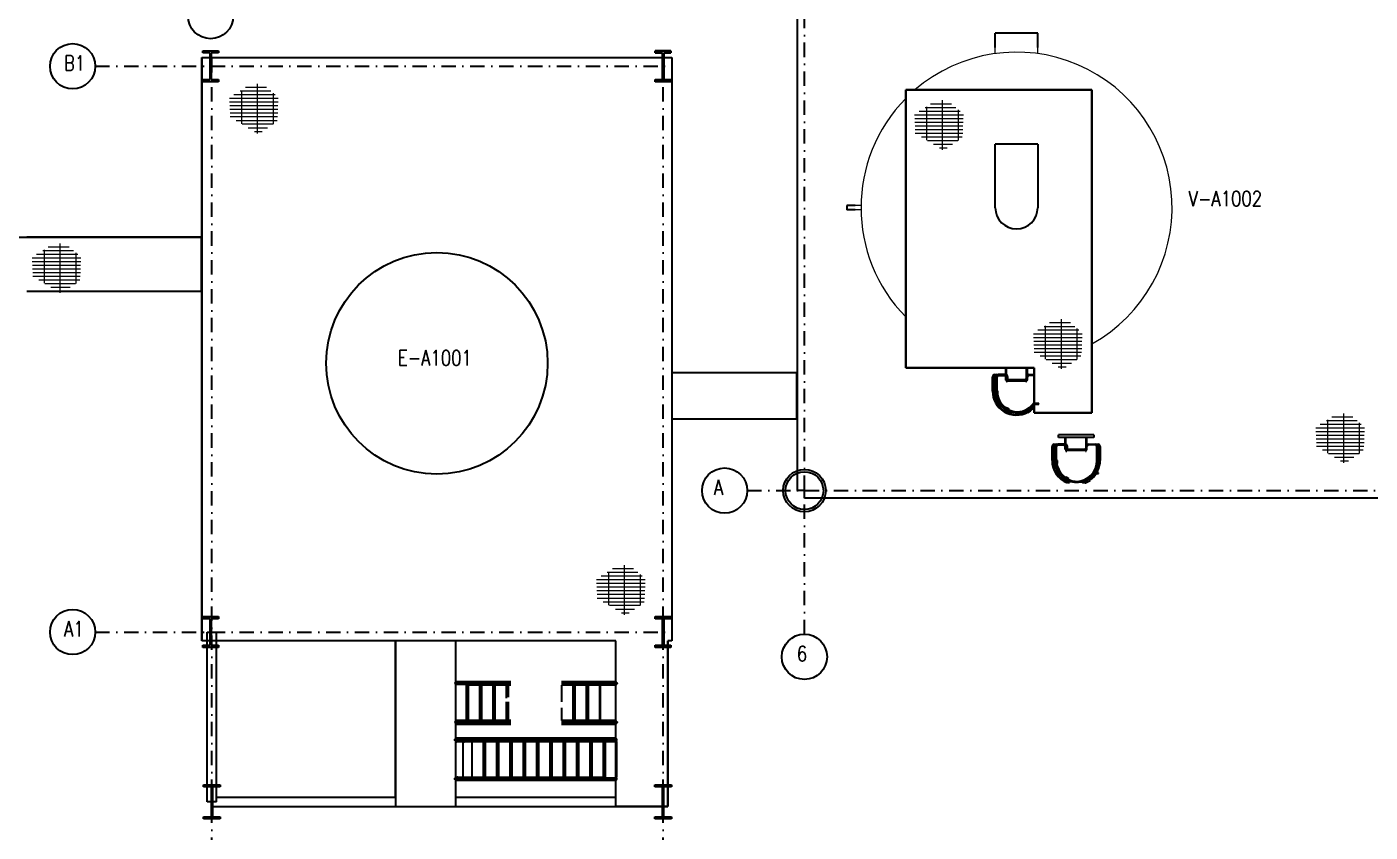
# Model space of a CAD drawing. Header units: inches. Extents: x 3139 to 9140, y 3844 to 6923.
# Drawn here: x 6308 to 7449, y 4301 to 4984 of the extents above; entities that cross this region are included whole.
import ezdxf
from ezdxf.enums import TextEntityAlignment as Align

# ---------------------------------------------------------------- set-up
doc = ezdxf.new("R2010")
doc.units = ezdxf.units.IN
doc.header["$MEASUREMENT"] = 0
doc.linetypes.add('DASHDOT2', pattern=[12.700025, 6.350013, -3.175006, 0, -3.175006])
for name, color, linetype in [('Default', 7, 'Continuous'), ('TF_P_Equipment', 7, 'Continuous'), ('TF_P_Ladder', 7, 'Continuous'), ('TF_P_Plaform', 7, 'Continuous'), ('TF_P_Stairs', 7, 'Continuous'), ('TF_P_Steel', 7, 'Continuous'), ('TF_S_GRATING', 7, 'Continuous')]:
    doc.layers.add(name, color=color, linetype=linetype)
doc.styles.add('ROMANS', font='romans.shx')

# ---------------------------------------------------------------- blocks, each defined once
blk = doc.blocks.new('TF_P_ELP_GRATING', base_point=(2.146, 13.23))
at = {"layer": 'TF_S_GRATING', "color": 8, "linetype": 'Continuous', "lineweight": 18}
for p, q in [((2.426, 13.377), (1.882, 13.377)), ((2.37, 13.425), (1.964, 13.425)), ((1.98, 13.435), (1.98, 12.994)), ((2.313, 13.474), (2.034, 13.474)), ((2.19, 13.523), (2.19, 12.866)), ((2.4, 13.399), (2.4, 12.99)), ((2.469, 13.328), (1.822, 13.328)), ((2.467, 13.279), (1.824, 13.279)), ((2.465, 13.23), (1.826, 13.23)), ((2.463, 13.182), (1.828, 13.182)), ((2.462, 13.133), (1.83, 13.133)), ((2.46, 13.084), (1.832, 13.084)), ((2.453, 13.035), (1.912, 13.035)), ((2.396, 12.987), (1.992, 12.987)), ((2.326, 12.938), (2.072, 12.938)), ((2.256, 12.889), (2.152, 12.889))]:
    blk.add_line(p, q, dxfattribs=at)
blk = doc.blocks.new('A$Cdd380a1b')
at = {"layer": 'Default', "color": 8, "linetype": 'Continuous', "lineweight": 35}
for centre in [(-51.8296, 3.7076), (-52.7447, 3.375), (-48.4215, 0.5625), (-52.7447, -0.375), (-47.8921, -0.5393)]:
    blk.add_circle(centre, 0.15, dxfattribs=at)
at = {"layer": 'TF_P_Equipment', "color": 8, "linetype": 'Continuous', "lineweight": 35}
for p, q in [((-46.6266, 3.4985), (-46.6266, 3.5937)), ((-46.486, 3.5937), (-46.6266, 3.5937)), ((-46.3453, 3.5937), (-46.486, 3.5937)), ((-46.3453, 3.4985), (-46.3453, 3.5937)), ((-46.6266, 2.4375), (-46.6266, 2.8594)), ((-46.486, 2.8594), (-46.6266, 2.8594)), ((-46.3453, 2.8594), (-46.486, 2.8594)), ((-46.3453, 2.8594), (-46.3453, 2.4375)), ((-47.5562, 2.4512), (-47.611, 2.4512)), ((-47.611, 2.4512), (-47.611, 2.4375)), ((-47.611, 2.4375), (-47.611, 2.4238)), ((-47.5562, 2.4238), (-47.611, 2.4238))]:
    blk.add_line(p, q, dxfattribs=at)
at = {"layer": 'TF_P_Equipment', "color": 8, "linetype": 'Continuous', "lineweight": 18}
for p, q in [((-46.6266, 3.4591), (-46.6266, 3.4985)), ((-46.3453, 3.4591), (-46.3453, 3.4985)), ((-47.5171, 2.4512), (-47.5562, 2.4512)), ((-47.5171, 2.4238), (-47.5562, 2.4238))]:
    blk.add_line(p, q, dxfattribs=at)
at = {"layer": 'TF_P_Equipment', "color": 8, "linetype": 'Continuous', "lineweight": 35}
blk.add_circle((-50.3297, 1.4063), 0.7344, dxfattribs=at)
at = {"layer": 'TF_P_Equipment', "color": 8, "linetype": 'Continuous', "lineweight": 18}
for start, end in [(298.99777, 130.75545), (298.99777, 130.75545), (135.40135, 224.59865), (135.40135, 224.59865)]:
    blk.add_arc((-46.486, 2.4375), 1.0312, start, end, dxfattribs=at)
at = {"layer": 'TF_P_Equipment', "color": 8, "linetype": 'Continuous', "lineweight": 35}
for start, end in [(180, 270), (270, 0)]:
    blk.add_arc((-46.486, 2.4375), 0.1406, start, end, dxfattribs=at)
at = {"layer": 'TF_P_Ladder', "color": 8, "linetype": 'Continuous', "lineweight": 35}
for p, q in [((-46.5578, 1.3309), (-46.5578, 1.3751)), ((-46.5531, 1.3751), (-46.5578, 1.3751)), ((-46.5531, 1.3299), (-46.5531, 1.3751)), ((-46.4141, 1.3751), (-46.4188, 1.3751)), ((-46.4188, 1.3048), (-46.4188, 1.3751)), ((-46.4141, 1.295), (-46.4141, 1.3751)), ((-46.6453, 1.2223), (-46.6453, 1.3161)), ((-46.6406, 1.3161), (-46.6406, 1.2223)), ((-46.6305, 1.3309), (-46.6141, 1.3309)), ((-46.6249, 1.3263), (-46.6305, 1.3263)), ((-46.6289, 1.2223), (-46.6289, 1.3161)), ((-46.6242, 1.3161), (-46.6242, 1.2223)), ((-46.6195, 1.3161), (-46.6195, 1.2223)), ((-46.6149, 1.2223), (-46.6149, 1.3161)), ((-46.6141, 1.3309), (-46.6047, 1.3309)), ((-46.5586, 1.3309), (-46.6047, 1.3309)), ((-46.6047, 1.3263), (-46.5586, 1.3263)), ((-46.5578, 1.295), (-46.5578, 1.3262)), ((-46.5547, 1.295), (-46.5578, 1.295)), ((-46.5547, 1.2988), (-46.5547, 1.2978)), ((-46.5547, 1.2978), (-46.5547, 1.2911)), ((-46.5547, 1.2911), (-46.5531, 1.2911)), ((-46.5531, 1.3048), (-46.5531, 1.3247)), ((-46.5485, 1.3048), (-46.5531, 1.3048)), ((-46.5531, 1.3048), (-46.5531, 1.2852)), ((-46.5531, 1.2852), (-46.5485, 1.2852)), ((-46.5485, 1.3161), (-46.5485, 1.3048)), ((-46.5485, 1.2852), (-46.5485, 1.3048)), ((-46.5485, 1.295), (-46.5438, 1.295)), ((-46.5485, 1.2911), (-46.4235, 1.2911)), ((-46.5438, 1.295), (-46.5438, 1.3161)), ((-46.5438, 1.2989), (-46.4235, 1.2989)), ((-46.4188, 1.3048), (-46.4235, 1.3048)), ((-46.4235, 1.3048), (-46.4235, 1.2852)), ((-46.4235, 1.2852), (-46.4188, 1.2852)), ((-46.4188, 1.2852), (-46.4188, 1.3048)), ((-46.4188, 1.2911), (-46.4172, 1.2911)), ((-46.4172, 1.2988), (-46.4172, 1.2978)), ((-46.4172, 1.2978), (-46.4172, 1.2911)), ((-46.4141, 1.295), (-46.4172, 1.295)), ((-46.4039, 1.3309), (-46.3689, 1.3309)), ((-46.3689, 1.3263), (-46.4039, 1.3263)), ((-46.6219, 1.2251), (-46.6242, 1.2251)), ((-46.6195, 1.2238), (-46.6242, 1.2246)), ((-46.6184, 1.204), (-46.6231, 1.2049)), ((-46.6195, 1.2246), (-46.6219, 1.2251)), ((-46.6099, 1.2228), (-46.6149, 1.2238)), ((-46.6145, 1.2228), (-46.6149, 1.2229)), ((-46.6099, 1.2228), (-46.6145, 1.2228)), ((-46.6145, 1.2228), (-46.6145, 1.2033)), ((-46.6145, 1.2033), (-46.6099, 1.2033)), ((-46.6099, 1.2193), (-46.6099, 1.2228)), ((-46.6099, 1.2033), (-46.6099, 1.2228)), ((-46.6099, 1.2228), (-46.6099, 1.2228)), ((-46.5573, 1.0984), (-46.56, 1.0903)), ((-46.56, 1.0903), (-46.5431, 1.0805)), ((-46.5556, 1.1032), (-46.5557, 1.103)), ((-46.5518, 1.1115), (-46.5542, 1.1075)), ((-46.5542, 1.1075), (-46.5373, 1.0977)), ((-46.5518, 1.1115), (-46.5529, 1.1097)), ((-46.5349, 1.1018), (-46.5518, 1.1115)), ((-46.5518, 1.1115), (-46.5518, 1.1115)), ((-46.5399, 1.0899), (-46.5431, 1.0805)), ((-46.5431, 1.0805), (-46.5408, 1.0846)), ((-46.5349, 1.1018), (-46.5422, 1.106)), ((-46.5391, 1.0896), (-46.5408, 1.0846)), ((-46.5373, 1.0977), (-46.5349, 1.1018)), ((-46.5368, 1.0984), (-46.5362, 1.0995)), ((-46.5349, 1.1018), (-46.5362, 1.0981)), ((-46.5349, 1.1018), (-46.5349, 1.1018)), ((-46.5349, 1.1018), (-46.5349, 1.1018)), ((-46.4013, 1.1115), (-46.4182, 1.1018)), ((-46.4182, 1.1018), (-46.4159, 1.0977)), ((-46.4167, 1.0973), (-46.4166, 1.0969)), ((-46.4159, 1.0977), (-46.399, 1.1075)), ((-46.4159, 1.0977), (-46.4092, 1.1016)), ((-46.4159, 1.0977), (-46.4157, 1.0973)), ((-46.4159, 1.0977), (-46.4159, 1.0977)), ((-46.4153, 1.0932), (-46.4127, 1.0855)), ((-46.4145, 1.0936), (-46.41, 1.0805)), ((-46.4108, 1.0818), (-46.41, 1.0805)), ((-46.41, 1.0805), (-46.3931, 1.0903)), ((-46.399, 1.1075), (-46.4013, 1.1115)), ((-46.399, 1.1075), (-46.3995, 1.1084)), ((-46.399, 1.1075), (-46.399, 1.1075)), ((-46.399, 1.1075), (-46.3987, 1.1068)), ((-46.3975, 1.1032), (-46.3931, 1.0903)), ((-46.3376, 1.1408), (-46.3606, 1.1408)), ((-46.3606, 1.1361), (-46.3376, 1.1361)), ((-46.3376, 1.1361), (-46.3376, 1.1408)), ((-46.1629, 0.8699), (-46.1629, 0.914)), ((-46.1582, 0.8689), (-46.1582, 0.914)), ((-46.0238, 0.8437), (-46.0238, 0.914)), ((-46.0192, 0.834), (-46.0192, 0.914)), ((-46.2504, 0.7613), (-46.2504, 0.8551)), ((-46.2457, 0.8551), (-46.2457, 0.7613)), ((-46.2356, 0.8699), (-46.2192, 0.8699)), ((-46.23, 0.8652), (-46.2356, 0.8652)), ((-46.234, 0.7613), (-46.234, 0.8551)), ((-46.2293, 0.8551), (-46.2293, 0.7613)), ((-46.2246, 0.8551), (-46.2246, 0.7613)), ((-46.2199, 0.7613), (-46.2199, 0.8551)), ((-46.2192, 0.8699), (-46.2098, 0.8699)), ((-46.1637, 0.8699), (-46.2098, 0.8699)), ((-46.2098, 0.8652), (-46.1637, 0.8652)), ((-46.1629, 0.834), (-46.1629, 0.8652)), ((-46.1598, 0.834), (-46.1629, 0.834)), ((-46.1598, 0.8378), (-46.1598, 0.8367)), ((-46.1598, 0.8367), (-46.1598, 0.8301)), ((-46.1598, 0.8301), (-46.1582, 0.8301)), ((-46.1582, 0.8437), (-46.1582, 0.8636)), ((-46.1535, 0.8437), (-46.1582, 0.8437)), ((-46.1582, 0.8437), (-46.1582, 0.8242)), ((-46.1582, 0.8242), (-46.1535, 0.8242)), ((-46.1535, 0.8551), (-46.1535, 0.8437)), ((-46.1535, 0.8242), (-46.1535, 0.8437)), ((-46.1535, 0.834), (-46.1488, 0.834)), ((-46.1535, 0.8301), (-46.0285, 0.8301)), ((-46.1488, 0.834), (-46.1488, 0.8551)), ((-46.1488, 0.8379), (-46.0285, 0.8379)), ((-46.0238, 0.8437), (-46.0285, 0.8437)), ((-46.0285, 0.8437), (-46.0285, 0.8242)), ((-46.0285, 0.8242), (-46.0238, 0.8242)), ((-46.0238, 0.8242), (-46.0238, 0.8437)), ((-46.0238, 0.8301), (-46.0223, 0.8301)), ((-46.0223, 0.8378), (-46.0223, 0.8367)), ((-46.0223, 0.8367), (-46.0223, 0.8301)), ((-46.0192, 0.834), (-46.0223, 0.834)), ((-46.009, 0.8699), (-45.9629, 0.8699)), ((-45.9629, 0.8652), (-46.009, 0.8652)), ((-45.9629, 0.8699), (-45.9465, 0.8699)), ((-45.9527, 0.7613), (-45.9527, 0.8551)), ((-45.9465, 0.8652), (-45.9521, 0.8652)), ((-45.9481, 0.8551), (-45.9481, 0.7613)), ((-45.9363, 0.7704), (-45.9363, 0.8551)), ((-45.9317, 0.8551), (-45.9317, 0.7613)), ((-46.227, 0.764), (-46.2293, 0.764)), ((-46.2246, 0.7627), (-46.2293, 0.7636)), ((-46.2234, 0.743), (-46.2282, 0.7439)), ((-46.2246, 0.7636), (-46.227, 0.764)), ((-46.2149, 0.7618), (-46.2199, 0.7627)), ((-46.2196, 0.7618), (-46.2199, 0.7619)), ((-46.2149, 0.7618), (-46.2196, 0.7618)), ((-46.2196, 0.7618), (-46.2196, 0.7423)), ((-46.2196, 0.7423), (-46.2149, 0.7423)), ((-46.2149, 0.7423), (-46.2149, 0.7618)), ((-46.2149, 0.7618), (-46.2149, 0.7618)), ((-46.2149, 0.7583), (-46.2149, 0.7618)), ((-45.9484, 0.7804), (-45.9484, 0.7608)), ((-45.9437, 0.7804), (-45.9484, 0.7804)), ((-45.9484, 0.7608), (-45.9437, 0.7608)), ((-45.9481, 0.7604), (-45.937, 0.7454)), ((-45.9437, 0.7608), (-45.9437, 0.7804)), ((-45.9437, 0.7803), (-45.9323, 0.7649)), ((-45.9437, 0.7608), (-45.9317, 0.7445)), ((-45.9325, 0.7445), (-45.9317, 0.7445)), ((-45.9317, 0.7445), (-45.9317, 0.7606)), ((-46.1623, 0.6374), (-46.1651, 0.6292)), ((-46.1651, 0.6292), (-46.1482, 0.6195)), ((-46.1607, 0.6422), (-46.1608, 0.6419)), ((-46.1569, 0.6505), (-46.1593, 0.6464)), ((-46.1593, 0.6464), (-46.1423, 0.6367)), ((-46.1569, 0.6505), (-46.1579, 0.6487)), ((-46.1569, 0.6505), (-46.1569, 0.6505)), ((-46.14, 0.6407), (-46.1569, 0.6505)), ((-46.145, 0.6289), (-46.1482, 0.6195)), ((-46.1482, 0.6195), (-46.1458, 0.6236)), ((-46.14, 0.6407), (-46.1473, 0.6449)), ((-46.1441, 0.6286), (-46.1458, 0.6236)), ((-46.1423, 0.6367), (-46.14, 0.6407)), ((-46.1419, 0.6374), (-46.1413, 0.6385)), ((-46.14, 0.6407), (-46.1412, 0.6371)), ((-46.14, 0.6407), (-46.14, 0.6407)), ((-46.14, 0.6407), (-46.14, 0.6407)), ((-46.0064, 0.6505), (-46.0233, 0.6407)), ((-46.0233, 0.6407), (-46.021, 0.6367)), ((-46.0218, 0.6362), (-46.0217, 0.6359)), ((-46.021, 0.6367), (-46.0041, 0.6464)), ((-46.021, 0.6367), (-46.0143, 0.6405)), ((-46.021, 0.6367), (-46.021, 0.6367)), ((-46.021, 0.6367), (-46.0208, 0.6363)), ((-46.0204, 0.6321), (-46.0178, 0.6244)), ((-46.0196, 0.6325), (-46.0151, 0.6195)), ((-46.0151, 0.6195), (-45.9982, 0.6293)), ((-46.0041, 0.6464), (-46.0064, 0.6505)), ((-46.0041, 0.6465), (-46.0046, 0.6474)), ((-46.0041, 0.6465), (-46.0038, 0.6457)), ((-46.0041, 0.6465), (-46.0041, 0.6465)), ((-46.0026, 0.6422), (-45.9982, 0.6293)), ((-45.9427, 0.6797), (-45.9657, 0.6797)), ((-45.9657, 0.6751), (-45.9427, 0.6751)), ((-45.9427, 0.6751), (-45.9427, 0.6797)), ((-46.0159, 0.6208), (-46.0151, 0.6195))]:
    blk.add_line(p, q, dxfattribs=at)
for centre, radius, start, end in [((-46.6305, 1.3161), 0.0148, 90, 180), ((-46.6305, 1.3161), 0.0102, 90, 180), ((-46.6141, 1.3161), 0.0148, 90, 180), ((-46.6141, 1.3161), 0.0102, 98.84988, 180), ((-46.6047, 1.3161), 0.0148, 90, 180), ((-46.6047, 1.3161), 0.0102, 90, 180), ((-46.568, 1.3161), 0.0102, 0, 90), ((-46.5586, 1.3161), 0.0148, 0, 90), ((-46.5586, 1.3161), 0.0102, 0, 90), ((-46.4039, 1.3161), 0.0148, 90, 133.17355), ((-46.4039, 1.3161), 0.0102, 90, 180), ((-46.486, 1.2223), 0.1594, 180, 298.21144), ((-46.486, 1.2223), 0.1547, 180, 298.19549), ((-46.486, 1.2223), 0.143, 180, 271.87889), ((-46.486, 1.2223), 0.1383, 180, 241.66824), ((-46.4766, 1.2223), 0.143, 180, 315), ((-46.4751, 1.2238), 0.1398, 180.60236, 312.78875), ((-46.486, 1.2223), 0.1383, 272.2002, 327.81447), ((-46.486, 1.2223), 0.143, 296.88471, 299.34008), ((-46.486, 1.2223), 0.143, 307.18622, 318.27741), ((-46.486, 1.2223), 0.1547, 305.83645, 319.16236), ((-46.486, 1.2223), 0.1594, 305.32181, 317.24926), ((-46.3606, 1.1213), 0.0195, 90, 180), ((-46.3606, 1.1213), 0.0148, 90, 180), ((-46.486, 1.2223), 0.143, 323.934, 324.94282), ((-46.2356, 0.8551), 0.0148, 90, 180), ((-46.2356, 0.8551), 0.0102, 90, 180), ((-46.2192, 0.8551), 0.0148, 90, 180), ((-46.2192, 0.8551), 0.0102, 98.84988, 180), ((-46.2098, 0.8551), 0.0148, 90, 180), ((-46.2098, 0.8551), 0.0102, 90, 180), ((-46.1731, 0.8551), 0.0102, 0, 90), ((-46.1637, 0.8551), 0.0148, 0, 90), ((-46.1637, 0.8551), 0.0102, 0, 90), ((-46.009, 0.8551), 0.0148, 90, 133.17355), ((-46.009, 0.8551), 0.0102, 90, 180), ((-45.9629, 0.8551), 0.0148, 0, 90), ((-45.9629, 0.8551), 0.0102, 0, 90), ((-45.9465, 0.8551), 0.0148, 0, 90), ((-45.9465, 0.8551), 0.0102, 0, 90), ((-46.091, 0.7613), 0.1594, 180, 248.63479), ((-46.091, 0.7613), 0.1547, 180, 253.63733), ((-46.091, 0.7613), 0.143, 180, 271.87889), ((-46.091, 0.7613), 0.1383, 180, 241.66824), ((-46.0817, 0.7613), 0.143, 180, 315), ((-46.0802, 0.7628), 0.1398, 180.60236, 312.78875), ((-46.091, 0.7613), 0.1383, 272.2002, 0), ((-46.091, 0.7613), 0.143, 323.934, 0), ((-46.091, 0.7613), 0.1547, 328.17845, 354.17285), ((-46.091, 0.7613), 0.1594, 329.21838, 354.25877), ((-46.091, 0.7613), 0.1594, 354.9296, 0), ((-46.091, 0.7613), 0.1547, 286.36261, 298.19549), ((-46.091, 0.7613), 0.143, 296.88471, 299.34008), ((-46.091, 0.7613), 0.143, 307.18622, 318.27741), ((-46.091, 0.7613), 0.1547, 305.83645, 326.1115), ((-46.091, 0.7613), 0.1594, 305.32181, 327.23606), ((-45.9657, 0.6602), 0.0195, 90, 180), ((-45.9657, 0.6602), 0.0148, 90, 180), ((-46.091, 0.7613), 0.1594, 291.36516, 298.21144)]:
    blk.add_arc(centre, radius, start, end, dxfattribs=at)
at = {"layer": 'TF_P_Plaform', "color": 8, "linetype": 'Continuous', "lineweight": 35}
for p, q in [((-51.8883, 3.4336), (-51.8883, -0.4336)), ((-51.8883, -0.4336), (-51.8883, 3.4336)), ((-51.8883, 3.4336), (-48.7711, 3.4336)), ((-51.8883, 3.4336), (-48.7711, 3.4336)), ((-48.7711, 3.4336), (-48.7711, 1.0391)), ((-48.7711, 3.4336), (-48.7711, 1.0391)), ((-47.2202, 3.2187), (-47.2202, 1.3751)), ((-47.2202, 1.3751), (-47.2202, 3.2187)), ((-45.986, 3.2187), (-47.2202, 3.2187)), ((-47.2202, 3.2187), (-45.986, 3.2187)), ((-45.986, 1.0782), (-45.986, 3.2187)), ((-45.986, 3.2187), (-45.986, 1.0782)), ((-54.5945, 2.243), (-53.0485, 2.243)), ((-53.0485, 2.243), (-51.8903, 2.243)), ((-51.8903, 2.243), (-53.0485, 2.243)), ((-51.8903, 2.243), (-51.8903, 1.882)), ((-51.8903, 1.882), (-51.8903, 2.243)), ((-51.8903, 1.882), (-53.0485, 1.882)), ((-51.8903, 1.882), (-53.0485, 1.882)), ((-47.9426, 1.3438), (-48.7711, 1.3438)), ((-47.9577, 1.3438), (-48.7711, 1.3438)), ((-47.9426, 1.0391), (-47.9426, 1.3438)), ((-47.2202, 1.3751), (-46.3688, 1.3751)), ((-46.3688, 1.3751), (-47.2202, 1.3751)), ((-46.3688, 1.0782), (-46.3688, 1.3751)), ((-46.3688, 1.3751), (-46.3688, 1.139)), ((-46.3688, 1.1337), (-46.3688, 1.0782)), ((-46.3688, 1.0782), (-45.986, 1.0782)), ((-45.986, 1.0782), (-46.3688, 1.0782)), ((-48.7711, 1.0391), (-47.9577, 1.0391)), ((-48.7711, 1.0391), (-47.9426, 1.0391)), ((-48.7711, 1.0391), (-48.7711, -0.4336)), ((-48.7711, 1.0391), (-48.7711, -0.4336)), ((-51.8528, -0.4336), (-51.8883, -0.4336)), ((-49.1423, -0.4336), (-51.8883, -0.4336)), ((-50.6036, -0.4336), (-51.7901, -0.4336)), ((-50.6036, -0.4336), (-50.6036, -1.5314)), ((-50.2664, -0.4336), (-50.5408, -0.4336)), ((-49.1423, -0.4336), (-50.2037, -0.4336)), ((-49.1423, -0.4336), (-49.1423, -0.4336)), ((-49.1423, -1.5314), (-49.1423, -0.4336)), ((-49.1423, -0.7029), (-49.1423, -0.4336)), ((-48.7711, -0.4336), (-48.7983, -0.4336)), ((-48.7983, -0.4336), (-48.7983, -1.5314)), ((-48.7983, -1.5), (-48.7983, -0.4336)), ((-50.2037, -0.9653), (-50.2037, -0.7221)), ((-49.1423, -0.9609), (-49.1423, -0.7265)), ((-50.2037, -1.0779), (-50.2037, -0.9802)), ((-49.1423, -1.0779), (-49.1423, -0.9846)), ((-50.2037, -1.3359), (-50.2037, -1.1016)), ((-49.1423, -1.1016), (-49.1423, -1.0779)), ((-49.1423, -1.3596), (-49.1423, -1.3359)), ((-50.2037, -1.5314), (-50.2037, -1.3596)), ((-49.1423, -1.4686), (-49.1423, -1.3596)), ((-48.7983, -1.5314), (-48.7983, -1.5)), ((-48.8297, -1.5314), (-49.1423, -1.5314)), ((-49.1423, -1.5314), (-48.7983, -1.5314)), ((-48.7983, -1.5314), (-48.8297, -1.5314))]:
    blk.add_line(p, q, dxfattribs=at)
at = {"layer": 'TF_P_Stairs', "color": 8, "linetype": 'Continuous', "lineweight": 35}
for p, q in [((-50.2037, -0.7029), (-49.8399, -0.7029)), ((-50.2037, -0.7029), (-50.2037, -0.7073)), ((-50.2037, -0.7073), (-50.2037, -0.7029)), ((-50.2037, -0.7073), (-49.8399, -0.7073)), ((-49.5021, -0.7029), (-49.1423, -0.7029)), ((-49.5021, -0.7073), (-49.1423, -0.7073)), ((-50.2037, -0.7221), (-50.2037, -0.7221)), ((-50.2037, -0.7221), (-50.2037, -0.7266)), ((-50.2037, -0.7266), (-50.2037, -0.7221)), ((-49.8399, -0.7221), (-50.2037, -0.7221)), ((-50.133, -0.721), (-50.1998, -0.721)), ((-50.1325, -0.7266), (-50.1194, -0.7266)), ((-50.1325, -0.9609), (-50.1325, -0.7266)), ((-49.8677, -0.721), (-50.1291, -0.721)), ((-50.1194, -0.9609), (-50.1194, -0.7266)), ((-50.044, -0.7266), (-50.1194, -0.7266)), ((-50.044, -0.7266), (-50.0309, -0.7266)), ((-50.044, -0.9609), (-50.044, -0.7266)), ((-50.0309, -0.9609), (-50.0309, -0.7266)), ((-49.9556, -0.7266), (-50.0309, -0.7266)), ((-49.9556, -0.7266), (-49.9425, -0.7266)), ((-49.9556, -0.9609), (-49.9556, -0.7266)), ((-49.8671, -0.7266), (-49.9425, -0.7266)), ((-49.9425, -0.9609), (-49.9425, -0.7266)), ((-49.8671, -0.7266), (-49.854, -0.7266)), ((-49.8671, -0.8141), (-49.8671, -0.7266)), ((-49.8399, -0.721), (-49.8637, -0.721)), ((-49.8399, -0.7266), (-49.854, -0.7266)), ((-49.854, -0.8061), (-49.854, -0.7266)), ((-49.337, -0.721), (-49.5021, -0.721)), ((-49.1423, -0.7221), (-49.5021, -0.7221)), ((-49.5021, -0.7266), (-49.5002, -0.7266)), ((-49.4249, -0.7266), (-49.5002, -0.7266)), ((-49.5002, -0.8384), (-49.5002, -0.7266)), ((-49.4249, -0.7266), (-49.4118, -0.7266)), ((-49.4249, -0.9609), (-49.4249, -0.7266)), ((-49.4174, -0.9609), (-49.4174, -0.7266)), ((-49.3364, -0.7266), (-49.4118, -0.7266)), ((-49.4118, -0.9609), (-49.4118, -0.7266)), ((-49.3364, -0.7266), (-49.3233, -0.7266)), ((-49.3364, -0.9609), (-49.3364, -0.7266)), ((-49.1423, -0.721), (-49.333, -0.721)), ((-49.3314, -0.9609), (-49.3314, -0.7266)), ((-49.3233, -0.9609), (-49.3233, -0.7266)), ((-49.248, -0.7266), (-49.3233, -0.7266)), ((-49.248, -0.9609), (-49.248, -0.7266)), ((-49.2455, -0.9609), (-49.2455, -0.7266)), ((-49.8671, -0.9609), (-49.8671, -0.8384)), ((-49.854, -0.9609), (-49.854, -0.8384)), ((-49.5002, -0.9609), (-49.5002, -0.8781)), ((-50.2037, -0.9653), (-50.2037, -0.9609)), ((-50.1325, -0.9609), (-50.2037, -0.9609)), ((-50.2037, -0.9653), (-49.8399, -0.9653)), ((-50.133, -0.9791), (-50.1998, -0.9791)), ((-50.1325, -0.9609), (-50.1194, -0.9609)), ((-49.8677, -0.9791), (-50.1291, -0.9791)), ((-50.044, -0.9609), (-50.1194, -0.9609)), ((-50.044, -0.9609), (-50.0309, -0.9609)), ((-49.9556, -0.9609), (-50.0309, -0.9609)), ((-49.9556, -0.9609), (-49.9425, -0.9609)), ((-49.8671, -0.9609), (-49.9425, -0.9609)), ((-49.8671, -0.9609), (-49.854, -0.9609)), ((-49.8399, -0.9791), (-49.8637, -0.9791)), ((-49.8399, -0.9609), (-49.854, -0.9609)), ((-49.5021, -0.9609), (-49.5002, -0.9609)), ((-49.5021, -0.9653), (-49.1423, -0.9653)), ((-49.337, -0.9791), (-49.5021, -0.9791)), ((-49.4249, -0.9609), (-49.5002, -0.9609)), ((-49.4249, -0.9609), (-49.4118, -0.9609)), ((-49.3364, -0.9609), (-49.4118, -0.9609)), ((-49.3364, -0.9609), (-49.3233, -0.9609)), ((-49.1423, -0.9791), (-49.333, -0.9791)), ((-49.248, -0.9609), (-49.3233, -0.9609)), ((-49.2455, -0.9609), (-49.248, -0.9609)), ((-50.2037, -0.9802), (-50.2037, -0.9802)), ((-49.8399, -0.9802), (-50.2037, -0.9802)), ((-50.2037, -0.9846), (-49.8399, -0.9846)), ((-49.1423, -0.9802), (-49.5021, -0.9802)), ((-49.5021, -0.9846), (-49.1423, -0.9846)), ((-49.2639, -0.9846), (-49.2639, -0.9802)), ((-49.2639, -0.9846), (-49.2625, -0.9846)), ((-49.1423, -1.0779), (-50.2037, -1.0779)), ((-50.2037, -1.0823), (-49.1423, -1.0823)), ((-50.2037, -1.0834), (-50.013, -1.0834)), ((-49.1423, -1.0971), (-50.2037, -1.0972)), ((-50.1564, -1.1016), (-50.1564, -1.3359)), ((-50.098, -1.1016), (-50.0227, -1.1016)), ((-50.098, -1.1016), (-50.098, -1.3359)), ((-50.0096, -1.1016), (-50.0227, -1.1016)), ((-50.0227, -1.1016), (-50.0227, -1.3359)), ((-50.0096, -1.1016), (-50.0096, -1.3359)), ((-50.0096, -1.1016), (-49.9342, -1.1016)), ((-50.0091, -1.0834), (-49.7476, -1.0834)), ((-49.9211, -1.1016), (-49.9342, -1.1016)), ((-49.9342, -1.1016), (-49.9342, -1.3359)), ((-49.9211, -1.1016), (-49.8458, -1.1016)), ((-49.9211, -1.1016), (-49.9211, -1.3359)), ((-49.8327, -1.1016), (-49.8458, -1.1016)), ((-49.8458, -1.1016), (-49.8458, -1.3359)), ((-49.8327, -1.1016), (-49.8327, -1.3359)), ((-49.8327, -1.1016), (-49.7573, -1.1016)), ((-49.7442, -1.1016), (-49.7573, -1.1016)), ((-49.7573, -1.1016), (-49.7573, -1.3359)), ((-49.7442, -1.1016), (-49.6689, -1.1016)), ((-49.7442, -1.1016), (-49.7442, -1.3359)), ((-49.7437, -1.0834), (-49.4823, -1.0834)), ((-49.6558, -1.1016), (-49.6689, -1.1016)), ((-49.6689, -1.1016), (-49.6689, -1.3359)), ((-49.6558, -1.1016), (-49.5804, -1.1016)), ((-49.6558, -1.1016), (-49.6558, -1.3359)), ((-49.5673, -1.1016), (-49.5804, -1.1016)), ((-49.5804, -1.1016), (-49.5804, -1.3359)), ((-49.5673, -1.1016), (-49.5673, -1.3359)), ((-49.5673, -1.1016), (-49.492, -1.1016)), ((-49.4789, -1.1016), (-49.492, -1.1016)), ((-49.492, -1.1016), (-49.492, -1.3359)), ((-49.4795, -1.1016), (-49.4795, -1.3359)), ((-49.4789, -1.1016), (-49.4789, -1.3359)), ((-49.4789, -1.1016), (-49.4035, -1.1016)), ((-49.4784, -1.0834), (-49.2169, -1.0834)), ((-49.3904, -1.1016), (-49.4035, -1.1016)), ((-49.4035, -1.1016), (-49.4035, -1.3359)), ((-49.3935, -1.1016), (-49.3935, -1.3359)), ((-49.3904, -1.1016), (-49.3151, -1.1016)), ((-49.3904, -1.1016), (-49.3904, -1.3359)), ((-49.302, -1.1016), (-49.3151, -1.1016)), ((-49.3151, -1.1016), (-49.3151, -1.3359)), ((-49.3076, -1.1016), (-49.3076, -1.3359)), ((-49.302, -1.1016), (-49.302, -1.3359)), ((-49.302, -1.1016), (-49.2266, -1.1016)), ((-49.2135, -1.1016), (-49.2266, -1.1016)), ((-49.2266, -1.1016), (-49.2266, -1.3359)), ((-49.2216, -1.1016), (-49.2216, -1.3359)), ((-49.2135, -1.1016), (-49.2135, -1.3359)), ((-49.2135, -1.1016), (-49.1382, -1.1016)), ((-49.213, -1.0834), (-49.1463, -1.0834)), ((-49.1423, -1.0971), (-49.1423, -1.0971)), ((-49.1423, -1.1016), (-49.1423, -1.0971)), ((-49.1382, -1.1016), (-49.1382, -1.3359)), ((-50.2037, -1.3359), (-50.1381, -1.3359)), ((-50.098, -1.3359), (-50.0227, -1.3359)), ((-50.0096, -1.3359), (-50.0227, -1.3359)), ((-50.0096, -1.3359), (-49.9342, -1.3359)), ((-49.9211, -1.3359), (-49.9342, -1.3359)), ((-49.9211, -1.3359), (-49.8458, -1.3359)), ((-49.8327, -1.3359), (-49.8458, -1.3359)), ((-49.8327, -1.3359), (-49.7573, -1.3359)), ((-49.7442, -1.3359), (-49.7573, -1.3359)), ((-49.7442, -1.3359), (-49.6689, -1.3359)), ((-49.6558, -1.3359), (-49.6689, -1.3359)), ((-49.6558, -1.3359), (-49.5804, -1.3359)), ((-49.5673, -1.3359), (-49.5804, -1.3359)), ((-49.5673, -1.3359), (-49.492, -1.3359)), ((-49.4789, -1.3359), (-49.492, -1.3359)), ((-49.4789, -1.3359), (-49.4035, -1.3359)), ((-49.3904, -1.3359), (-49.4035, -1.3359)), ((-49.3904, -1.3359), (-49.3151, -1.3359)), ((-49.302, -1.3359), (-49.3151, -1.3359)), ((-49.302, -1.3359), (-49.2266, -1.3359)), ((-49.2135, -1.3359), (-49.2266, -1.3359)), ((-49.1423, -1.3403), (-49.1423, -1.3359)), ((-49.1423, -1.3359), (-49.1423, -1.3403)), ((-49.1423, -1.3359), (-49.1382, -1.3359)), ((-49.1423, -1.3359), (-49.1423, -1.3403)), ((-50.2037, -1.3404), (-49.1423, -1.3403)), ((-50.2037, -1.3415), (-50.013, -1.3415)), ((-49.1423, -1.3552), (-50.2037, -1.3552)), ((-49.1423, -1.3596), (-50.2037, -1.3596)), ((-50.0091, -1.3415), (-49.7476, -1.3415)), ((-49.7437, -1.3415), (-49.4823, -1.3415)), ((-49.4784, -1.3415), (-49.2169, -1.3415)), ((-49.213, -1.3415), (-49.1463, -1.3415)), ((-49.1423, -1.3552), (-49.1423, -1.3552)), ((-49.1423, -1.3596), (-49.1423, -1.3552)), ((-49.1423, -1.3552), (-49.1423, -1.3596))]:
    blk.add_line(p, q, dxfattribs=at)
for centre, major_axis, start_param, end_param in [((-50.2037, -0.7147), (0, -0.00742), 2.581806, 6.283185), ((-49.1423, -0.7147), (0, 0.00742), 3.141593, 6.283185), ((-50.2037, -0.7147), (0, -0.00742), 0, 0.559787), ((-50.2037, -0.9728), (0, 0.00742), 5.723399, 9.424778), ((-50.2037, -0.9728), (0, -0.00742), 0, 0.559787), ((-49.1423, -0.9728), (0, 0.00742), 3.141593, 6.283185), ((-50.2037, -1.0897), (0, -0.00742), 3.141593, 6.283185), ((-49.1423, -1.0897), (0, -0.00742), 5.723399, 9.424778), ((-49.1423, -1.0897), (0, 0.00742), 0, 0.559787), ((-50.2037, -1.3478), (0, 0.00742), 0, 3.141593), ((-49.1423, -1.3478), (0, 0.00742), 0, 0.559787), ((-49.1423, -1.3478), (0, 0.00742), 2.581806, 6.283185)]:
    blk.add_ellipse(centre, major_axis=major_axis, ratio=0.642788, start_param=start_param, end_param=end_param, dxfattribs=at)
for centre, major_axis in [((-50.2037, -0.7147), (0, -0.00629)), ((-50.2037, -0.9728), (0, -0.00629)), ((-49.1423, -1.0897), (0, 0.00629)), ((-49.1423, -1.3478), (0, 0.00629))]:
    blk.add_ellipse(centre, major_axis=major_axis, ratio=0.642788, dxfattribs=at)
for points, degree, knots in [([(-49.2608, -0.7029), (-49.2586, -0.7029), (-49.2586, -0.7073)], 1, [0.07207118, 0.07207118, 0.125, 0.15496394, 0.15496394]), ([(-49.1476, -0.7029), (-49.1423, -0.7029), (-49.1423, -0.7073)], 1, [0.5007251, 0.5007251, 0.625, 0.6483086, 0.6483086]), ([(-49.1423, -0.7073), (-49.1406, -0.7073), (-49.1389, -0.7079), (-49.1377, -0.7089), (-49.1372, -0.7093), (-49.1368, -0.7097), (-49.1364, -0.7102), (-49.1362, -0.7105), (-49.1359, -0.7109), (-49.1357, -0.7113), (-49.1356, -0.7116), (-49.1354, -0.7119), (-49.1353, -0.7122), (-49.1351, -0.7127), (-49.135, -0.7132), (-49.135, -0.7138), (-49.1349, -0.7141), (-49.1349, -0.7145), (-49.1349, -0.7149), (-49.1349, -0.7152), (-49.1349, -0.7156), (-49.135, -0.7159), (-49.135, -0.7163), (-49.1351, -0.7166), (-49.1352, -0.717), (-49.1354, -0.7174), (-49.1356, -0.7179), (-49.1358, -0.7183), (-49.1362, -0.7189), (-49.1366, -0.7195), (-49.1371, -0.72), (-49.1379, -0.7208), (-49.1388, -0.7213), (-49.1397, -0.7217), (-49.1406, -0.722), (-49.1415, -0.7221), (-49.1423, -0.7221)], 3, [0.5, 0.5, 0.5, 0.5, 0.6, 0.6, 0.6, 0.641966, 0.641966, 0.641966, 0.6748614, 0.6748614, 0.6748614, 0.700042, 0.700042, 0.700042, 0.7359414, 0.7359414, 0.7359414, 0.7592914, 0.7592914, 0.7592914, 0.7801395, 0.7801395, 0.7801395, 0.8026533, 0.8026533, 0.8026533, 0.8309393, 0.8309393, 0.8309393, 0.8716277, 0.8716277, 0.8716277, 0.9373461, 0.9373461, 0.9373461, 1, 1, 1, 1]), ([(-49.139, -0.7201), (-49.1389, -0.72), (-49.1389, -0.72), (-49.1388, -0.7199), (-49.1383, -0.7196), (-49.1378, -0.7192), (-49.1375, -0.7187), (-49.1372, -0.7184), (-49.137, -0.7181), (-49.1368, -0.7177), (-49.1366, -0.7174), (-49.1365, -0.7172), (-49.1364, -0.7169), (-49.1363, -0.7165), (-49.1362, -0.7161), (-49.1361, -0.7156), (-49.136, -0.7153), (-49.136, -0.715), (-49.136, -0.7147), (-49.136, -0.7144), (-49.136, -0.7142), (-49.1361, -0.7139), (-49.1361, -0.7136), (-49.1362, -0.7133), (-49.1363, -0.713), (-49.1364, -0.7127), (-49.1365, -0.7123), (-49.1366, -0.712), (-49.1369, -0.7115), (-49.1371, -0.7111), (-49.1375, -0.7107), (-49.1379, -0.7102), (-49.1384, -0.7097), (-49.139, -0.7094)], 3, [0.0939522, 0.0939522, 0.0939522, 0.0939522, 0.1, 0.1, 0.1, 0.1427815, 0.1427815, 0.1427815, 0.1708618, 0.1708618, 0.1708618, 0.1907371, 0.1907371, 0.1907371, 0.2214452, 0.2214452, 0.2214452, 0.243705, 0.243705, 0.243705, 0.2646154, 0.2646154, 0.2646154, 0.2880812, 0.2880812, 0.2880812, 0.318716, 0.318716, 0.318716, 0.3649874, 0.3649874, 0.3649874, 0.4179765, 0.4179765, 0.4179765, 0.4179765]), ([(-49.1423, -0.7221), (-49.1423, -0.7266), (-49.2638, -0.7266)], 1, [0.7266914, 0.7266914, 0.75, 0.8749684, 0.8749684]), ([(-49.1423, -0.9653), (-49.1423, -0.9609), (-49.2639, -0.9609), (-49.2639, -0.9653)], 1, [0.7266914, 0.7266914, 0.75, 0.875, 0.8983086, 0.8983086]), ([(-49.1423, -0.9653), (-49.1406, -0.9653), (-49.1389, -0.966), (-49.1377, -0.9669), (-49.1372, -0.9673), (-49.1368, -0.9678), (-49.1364, -0.9682), (-49.1362, -0.9686), (-49.1359, -0.9689), (-49.1357, -0.9693), (-49.1356, -0.9696), (-49.1354, -0.9699), (-49.1353, -0.9703), (-49.1351, -0.9708), (-49.135, -0.9713), (-49.135, -0.9718), (-49.1349, -0.9722), (-49.1349, -0.9725), (-49.1349, -0.9729), (-49.1349, -0.9733), (-49.1349, -0.9736), (-49.135, -0.9739), (-49.135, -0.9743), (-49.1351, -0.9747), (-49.1352, -0.975), (-49.1354, -0.9755), (-49.1356, -0.9759), (-49.1358, -0.9764), (-49.1362, -0.977), (-49.1366, -0.9775), (-49.1371, -0.978), (-49.1379, -0.9788), (-49.1388, -0.9794), (-49.1397, -0.9797), (-49.1406, -0.9801), (-49.1415, -0.9802), (-49.1423, -0.9802)], 3, [0.5, 0.5, 0.5, 0.5, 0.6, 0.6, 0.6, 0.641966, 0.641966, 0.641966, 0.6748614, 0.6748614, 0.6748614, 0.700042, 0.700042, 0.700042, 0.7359414, 0.7359414, 0.7359414, 0.7592914, 0.7592914, 0.7592914, 0.7801395, 0.7801395, 0.7801395, 0.8026533, 0.8026533, 0.8026533, 0.8309393, 0.8309393, 0.8309393, 0.8716277, 0.8716277, 0.8716277, 0.9373461, 0.9373461, 0.9373461, 1, 1, 1, 1]), ([(-49.139, -0.9781), (-49.1389, -0.9781), (-49.1389, -0.978), (-49.1388, -0.978), (-49.1383, -0.9776), (-49.1378, -0.9772), (-49.1375, -0.9768), (-49.1372, -0.9764), (-49.137, -0.9761), (-49.1368, -0.9757), (-49.1366, -0.9755), (-49.1365, -0.9752), (-49.1364, -0.975), (-49.1363, -0.9745), (-49.1362, -0.9741), (-49.1361, -0.9737), (-49.136, -0.9734), (-49.136, -0.9731), (-49.136, -0.9728), (-49.136, -0.9725), (-49.136, -0.9722), (-49.1361, -0.9719), (-49.1361, -0.9716), (-49.1362, -0.9713), (-49.1363, -0.9711), (-49.1364, -0.9707), (-49.1365, -0.9704), (-49.1366, -0.97), (-49.1369, -0.9696), (-49.1371, -0.9692), (-49.1375, -0.9687), (-49.1379, -0.9682), (-49.1384, -0.9678), (-49.139, -0.9674)], 3, [0.0939522, 0.0939522, 0.0939522, 0.0939522, 0.1, 0.1, 0.1, 0.1427815, 0.1427815, 0.1427815, 0.1708618, 0.1708618, 0.1708618, 0.1907371, 0.1907371, 0.1907371, 0.2214452, 0.2214452, 0.2214452, 0.243705, 0.243705, 0.243705, 0.2646154, 0.2646154, 0.2646154, 0.2880812, 0.2880812, 0.2880812, 0.318716, 0.318716, 0.318716, 0.3649874, 0.3649874, 0.3649874, 0.4179765, 0.4179765, 0.4179765, 0.4179765]), ([(-49.2586, -0.9802), (-49.2586, -0.9846), (-49.2625, -0.9846)], 1, [0.8450361, 0.8450361, 0.875, 0.9685686, 0.9685686]), ([(-49.1476, -0.9846), (-49.1476, -0.9846), (-49.1476, -0.9802)], 1, [0.49927493, 0.49927493, 0.5, 0.52996394, 0.52996394]), ([(-49.1476, -0.9846), (-49.1423, -0.9846), (-49.1423, -0.9802)], 1, [0.5007251, 0.5007251, 0.625, 0.6483086, 0.6483086]), ([(-50.2037, -1.0972), (-50.2054, -1.0972), (-50.2071, -1.0965), (-50.2083, -1.0956), (-50.2088, -1.0952), (-50.2092, -1.0947), (-50.2096, -1.0943), (-50.2099, -1.0939), (-50.2101, -1.0935), (-50.2103, -1.0932), (-50.2105, -1.0929), (-50.2106, -1.0925), (-50.2107, -1.0922), (-50.2109, -1.0917), (-50.211, -1.0912), (-50.2111, -1.0907), (-50.2111, -1.0903), (-50.2111, -1.0899), (-50.2111, -1.0896), (-50.2111, -1.0892), (-50.2111, -1.0889), (-50.211, -1.0886), (-50.211, -1.0882), (-50.2109, -1.0878), (-50.2108, -1.0875), (-50.2106, -1.087), (-50.2104, -1.0865), (-50.2102, -1.0861), (-50.2099, -1.0855), (-50.2094, -1.085), (-50.209, -1.0845), (-50.2082, -1.0837), (-50.2072, -1.0831), (-50.2063, -1.0828), (-50.2054, -1.0824), (-50.2045, -1.0823), (-50.2037, -1.0823)], 3, [0.5, 0.5, 0.5, 0.5, 0.6, 0.6, 0.6, 0.641966, 0.641966, 0.641966, 0.6748614, 0.6748614, 0.6748614, 0.700042, 0.700042, 0.700042, 0.7359414, 0.7359414, 0.7359414, 0.7592914, 0.7592914, 0.7592914, 0.7801395, 0.7801395, 0.7801395, 0.8026533, 0.8026533, 0.8026533, 0.8309393, 0.8309393, 0.8309393, 0.8716277, 0.8716277, 0.8716277, 0.9373461, 0.9373461, 0.9373461, 1, 1, 1, 1]), ([(-50.207, -1.0844), (-50.2071, -1.0844), (-50.2072, -1.0845), (-50.2072, -1.0845), (-50.2077, -1.0848), (-50.2082, -1.0853), (-50.2086, -1.0857), (-50.2088, -1.086), (-50.2091, -1.0864), (-50.2093, -1.0867), (-50.2094, -1.087), (-50.2095, -1.0873), (-50.2096, -1.0875), (-50.2098, -1.0879), (-50.2099, -1.0884), (-50.2099, -1.0888), (-50.21, -1.0891), (-50.21, -1.0894), (-50.21, -1.0897), (-50.21, -1.09), (-50.21, -1.0903), (-50.21, -1.0905), (-50.2099, -1.0909), (-50.2099, -1.0911), (-50.2098, -1.0914), (-50.2097, -1.0918), (-50.2095, -1.0921), (-50.2094, -1.0924), (-50.2092, -1.0929), (-50.2089, -1.0933), (-50.2085, -1.0938), (-50.2081, -1.0942), (-50.2076, -1.0947), (-50.207, -1.0951)], 3, [0.0939522, 0.0939522, 0.0939522, 0.0939522, 0.1, 0.1, 0.1, 0.1427815, 0.1427815, 0.1427815, 0.1708618, 0.1708618, 0.1708618, 0.1907371, 0.1907371, 0.1907371, 0.2214452, 0.2214452, 0.2214452, 0.243705, 0.243705, 0.243705, 0.2646154, 0.2646154, 0.2646154, 0.2880812, 0.2880812, 0.2880812, 0.318716, 0.318716, 0.318716, 0.3649874, 0.3649874, 0.3649874, 0.4179765, 0.4179765, 0.4179765, 0.4179765]), ([(-50.2037, -1.0972), (-50.2037, -1.1016), (-50.0822, -1.1016)], 1, [0.7266914, 0.7266914, 0.75, 0.8749684, 0.8749684]), ([(-50.0822, -1.1016), (-50.2037, -1.1016), (-50.2037, -1.0972)], 1, [0.1250316, 0.1250316, 0.25, 0.2733086, 0.2733086]), ([(-50.1985, -1.0779), (-50.2037, -1.0779), (-50.2037, -1.0823)], 1, [0.5007251, 0.5007251, 0.625, 0.6483086, 0.6483086]), ([(-50.2037, -1.0823), (-50.2037, -1.0779), (-50.1985, -1.0779)], 1, [0.3516914, 0.3516914, 0.375, 0.4992749, 0.4992749]), ([(-50.2037, -1.1016), (-50.138, -1.1016), (-50.138, -1.0972)], 1, [0.80747066, 0.80747066, 0.875, 0.89830858, 0.89830858]), ([(-50.138, -1.0972), (-50.138, -1.1016), (-50.2037, -1.1016)], 1, [0.10169142, 0.10169142, 0.125, 0.19252934, 0.19252934]), ([(-50.2037, -1.3404), (-50.2037, -1.3359), (-50.0822, -1.3359), (-50.0822, -1.3404)], 1, [0.7266914, 0.7266914, 0.75, 0.875, 0.8983086, 0.8983086]), ([(-50.2037, -1.3552), (-50.2054, -1.3552), (-50.2071, -1.3546), (-50.2083, -1.3536), (-50.2088, -1.3532), (-50.2092, -1.3528), (-50.2096, -1.3523), (-50.2099, -1.3519), (-50.2101, -1.3516), (-50.2103, -1.3512), (-50.2105, -1.3509), (-50.2106, -1.3506), (-50.2107, -1.3503), (-50.2109, -1.3498), (-50.211, -1.3493), (-50.2111, -1.3487), (-50.2111, -1.3484), (-50.2111, -1.348), (-50.2111, -1.3476), (-50.2111, -1.3473), (-50.2111, -1.3469), (-50.211, -1.3466), (-50.211, -1.3462), (-50.2109, -1.3459), (-50.2108, -1.3455), (-50.2106, -1.345), (-50.2104, -1.3446), (-50.2102, -1.3442), (-50.2099, -1.3436), (-50.2094, -1.343), (-50.209, -1.3425), (-50.2082, -1.3417), (-50.2072, -1.3412), (-50.2063, -1.3408), (-50.2054, -1.3405), (-50.2045, -1.3404), (-50.2037, -1.3404)], 3, [0.5, 0.5, 0.5, 0.5, 0.6, 0.6, 0.6, 0.641966, 0.641966, 0.641966, 0.6748614, 0.6748614, 0.6748614, 0.700042, 0.700042, 0.700042, 0.7359414, 0.7359414, 0.7359414, 0.7592914, 0.7592914, 0.7592914, 0.7801395, 0.7801395, 0.7801395, 0.8026533, 0.8026533, 0.8026533, 0.8309393, 0.8309393, 0.8309393, 0.8716277, 0.8716277, 0.8716277, 0.9373461, 0.9373461, 0.9373461, 1, 1, 1, 1]), ([(-50.207, -1.3424), (-50.2071, -1.3425), (-50.2072, -1.3425), (-50.2072, -1.3426), (-50.2077, -1.3429), (-50.2082, -1.3433), (-50.2086, -1.3438), (-50.2088, -1.3441), (-50.2091, -1.3444), (-50.2093, -1.3448), (-50.2094, -1.345), (-50.2095, -1.3453), (-50.2096, -1.3456), (-50.2098, -1.346), (-50.2099, -1.3464), (-50.2099, -1.3468), (-50.21, -1.3472), (-50.21, -1.3475), (-50.21, -1.3478), (-50.21, -1.348), (-50.21, -1.3483), (-50.21, -1.3486), (-50.2099, -1.3489), (-50.2099, -1.3492), (-50.2098, -1.3495), (-50.2097, -1.3498), (-50.2095, -1.3502), (-50.2094, -1.3505), (-50.2092, -1.351), (-50.2089, -1.3514), (-50.2085, -1.3518), (-50.2081, -1.3523), (-50.2076, -1.3528), (-50.207, -1.3531)], 3, [0.0939522, 0.0939522, 0.0939522, 0.0939522, 0.1, 0.1, 0.1, 0.1427815, 0.1427815, 0.1427815, 0.1708618, 0.1708618, 0.1708618, 0.1907371, 0.1907371, 0.1907371, 0.2214452, 0.2214452, 0.2214452, 0.243705, 0.243705, 0.243705, 0.2646154, 0.2646154, 0.2646154, 0.2880812, 0.2880812, 0.2880812, 0.318716, 0.318716, 0.318716, 0.3649874, 0.3649874, 0.3649874, 0.4179765, 0.4179765, 0.4179765, 0.4179765]), ([(-50.1985, -1.3596), (-50.2037, -1.3596), (-50.2037, -1.3552)], 1, [0.5007248, 0.5007248, 0.625, 0.6483086, 0.6483086])]:
    blk.add_open_spline(points, degree=degree, knots=knots, dxfattribs=at)
at = {"layer": 'TF_P_Steel', "color": 8, "linetype": 'Continuous', "lineweight": 35}
for p, q in [((-47.9398, 4.3125), (-47.9398, 1.7014)), ((-51.8813, 3.463), (-51.8813, 3.4777)), ((-51.8813, 3.4777), (-51.7781, 3.4777)), ((-51.7781, 3.4777), (-51.7781, 3.463)), ((-48.7781, 3.4777), (-48.8813, 3.4777)), ((-48.8813, 3.463), (-48.8813, 3.4777)), ((-48.8813, 3.4777), (-48.7781, 3.4777)), ((-48.7781, 3.4777), (-48.7781, 3.4777)), ((-48.7781, 3.4777), (-48.7781, 3.463)), ((-51.8338, 3.463), (-51.8813, 3.463)), ((-51.8338, 3.287), (-51.8338, 3.463)), ((-51.8256, 3.463), (-51.8256, 3.287)), ((-51.7781, 3.463), (-51.8256, 3.463)), ((-48.8338, 3.463), (-48.8813, 3.463)), ((-48.8813, 3.463), (-48.8338, 3.463)), ((-48.8338, 3.463), (-48.8338, 3.463)), ((-48.8338, 3.287), (-48.8338, 3.463)), ((-48.8256, 3.463), (-48.7781, 3.463)), ((-48.8256, 3.463), (-48.8256, 3.287)), ((-48.7781, 3.463), (-48.8256, 3.463)), ((-48.8256, 3.463), (-48.8256, 3.463)), ((-51.8813, 3.2723), (-51.8813, 3.287)), ((-51.8813, 3.287), (-51.8338, 3.287)), ((-51.7781, 3.2723), (-51.8813, 3.2723)), ((-51.8256, 3.287), (-51.7781, 3.287)), ((-51.7781, 3.287), (-51.7781, 3.2723)), ((-48.8813, 3.2723), (-48.8813, 3.287)), ((-48.8813, 3.287), (-48.8338, 3.287)), ((-48.7781, 3.2723), (-48.8813, 3.2723)), ((-48.8256, 3.287), (-48.7781, 3.287)), ((-48.7781, 3.287), (-48.7781, 3.2723)), ((-46.0172, 3.2188), (-47.1891, 3.2188)), ((-47.2204, 1.4063), (-47.2204, 3.1875)), ((-45.9859, 1.4063), (-45.9859, 3.1875)), ((-51.8903, 2.243), (-53.0485, 2.243)), ((-51.8903, 1.882), (-53.0485, 1.882)), ((-47.9398, 1.7013), (-47.9398, 0.5625)), ((-47.9577, 1.3438), (-48.7711, 1.3438)), ((-46.5578, 1.3749), (-47.1891, 1.3749)), ((-46.4188, 1.3749), (-46.5531, 1.3749)), ((-46.3689, 1.3749), (-46.4141, 1.3749)), ((-46.3689, 1.1389), (-46.3689, 1.3751)), ((-45.9859, 1.0782), (-45.9859, 1.4062)), ((-46.3689, 1.0782), (-46.3689, 1.1336)), ((-46.3063, 1.0782), (-46.3689, 1.0782)), ((-46.0172, 1.0782), (-46.3376, 1.0782)), ((-45.9859, 1.0782), (-46.0485, 1.0782)), ((-46.2082, 0.914), (-46.2082, 0.9323)), ((-45.9738, 0.9323), (-46.2082, 0.9323)), ((-45.9738, 0.914), (-46.2082, 0.914)), ((-45.9738, 0.9323), (-45.9738, 0.914)), ((-47.8922, 0.5625), (-47.9398, 0.5625)), ((-47.8922, 0.5121), (-47.8922, 0.5625)), ((-43.9547, 0.5121), (-47.8922, 0.5121)), ((-51.8813, -0.287), (-51.8813, -0.2723)), ((-51.8813, -0.2723), (-51.7781, -0.2723)), ((-51.8338, -0.287), (-51.8813, -0.287)), ((-51.8338, -0.463), (-51.8338, -0.287)), ((-51.8256, -0.287), (-51.8256, -0.463)), ((-51.7781, -0.287), (-51.8256, -0.287)), ((-51.7781, -0.2723), (-51.7781, -0.287)), ((-48.8813, -0.287), (-48.8813, -0.2723)), ((-48.8813, -0.2723), (-48.7781, -0.2723)), ((-48.8338, -0.287), (-48.8813, -0.287)), ((-48.8338, -0.463), (-48.8338, -0.287)), ((-48.8256, -0.287), (-48.8256, -0.463)), ((-48.7781, -0.287), (-48.8256, -0.287)), ((-48.7781, -0.2723), (-48.7781, -0.287)), ((-51.8528, -0.375), (-51.7901, -0.375)), ((-51.8528, -1.5), (-51.8528, -0.375)), ((-51.7901, -1.5), (-51.7901, -0.375)), ((-50.6036, -1.4686), (-50.6036, -0.4336)), ((-50.2037, -0.9609), (-50.2037, -0.4336)), ((-49.1423, -0.7029), (-49.1423, -0.4336)), ((-51.8813, -0.4777), (-51.8813, -0.463)), ((-51.8813, -0.463), (-51.8338, -0.463)), ((-51.7781, -0.4777), (-51.8813, -0.4777)), ((-51.8256, -0.463), (-51.7781, -0.463)), ((-51.7781, -0.463), (-51.7781, -0.4777)), ((-48.8813, -0.463), (-48.8338, -0.463)), ((-48.8813, -0.4777), (-48.8813, -0.463)), ((-48.7781, -0.4777), (-48.8813, -0.4777)), ((-48.8256, -0.463), (-48.7781, -0.463)), ((-48.7781, -0.463), (-48.7781, -0.4777)), ((-49.1423, -0.9609), (-49.1423, -0.7265)), ((-50.2037, -1.0779), (-50.2037, -0.9846)), ((-49.1423, -1.0779), (-49.1423, -0.9846)), ((-50.2037, -1.3359), (-50.2037, -1.1016)), ((-51.8769, -1.4005), (-51.8769, -1.3879)), ((-51.8769, -1.3879), (-51.766, -1.3879)), ((-51.825, -1.4005), (-51.8769, -1.4005)), ((-51.825, -1.5995), (-51.825, -1.4005)), ((-51.8179, -1.4005), (-51.8179, -1.5995)), ((-51.766, -1.4005), (-51.8179, -1.4005)), ((-51.766, -1.3879), (-51.766, -1.4005)), ((-50.2037, -1.4686), (-50.2037, -1.3596)), ((-49.1423, -1.4686), (-49.1423, -1.3596)), ((-48.8852, -1.3879), (-48.7742, -1.3879)), ((-48.8852, -1.4005), (-48.8852, -1.3879)), ((-48.8333, -1.4005), (-48.8852, -1.4005)), ((-48.8333, -1.5995), (-48.8333, -1.4005)), ((-48.7742, -1.4005), (-48.8261, -1.4005)), ((-48.8261, -1.4005), (-48.8261, -1.5995)), ((-48.7742, -1.3879), (-48.7742, -1.4005)), ((-51.7901, -1.5), (-51.8528, -1.5)), ((-51.8214, -1.5314), (-51.8214, -1.5)), ((-51.7901, -1.4686), (-50.6036, -1.4686)), ((-50.2037, -1.4686), (-49.1423, -1.4686)), ((-51.8769, -1.5995), (-51.825, -1.5995)), ((-51.8769, -1.6121), (-51.8769, -1.5995)), ((-51.8214, -1.5314), (-48.8297, -1.5314)), ((-51.8179, -1.5995), (-51.766, -1.5995)), ((-51.766, -1.5995), (-51.766, -1.6121)), ((-48.8852, -1.5995), (-48.8333, -1.5995)), ((-48.8852, -1.6121), (-48.8852, -1.5995)), ((-48.8261, -1.5995), (-48.7742, -1.5995)), ((-48.7742, -1.5995), (-48.7742, -1.6121)), ((-51.766, -1.6121), (-51.8769, -1.6121)), ((-48.7742, -1.6121), (-48.8852, -1.6121))]:
    blk.add_line(p, q, dxfattribs=at)
at = {"layer": 'TF_P_Steel', "color": 8, "linetype": 'DASHDOT2', "lineweight": 35, "ltscale": 0.015}
for points in [[(-47.8922, -0.3893), (-47.8922, 11.8125)], [(-51.8215, -2.405), (-51.8215, 3.4777)], [(-48.8298, -2.405), (-48.8298, 3.4777)], [(-52.5947, 3.375), (-48.7711, 3.375)], [(-48.2715, 0.5625), (-32.1422, 0.5625)], [(-52.5947, -0.375), (-48.7711, -0.375)]]:
    blk.add_lwpolyline(points, dxfattribs=at)
at = {"layer": 'TF_P_Steel', "color": 8, "linetype": 'Continuous', "lineweight": 35}
for radius in [0.1407, 0.1253]:
    blk.add_circle((-47.8922, 0.5625), radius, dxfattribs=at)
at = {"layer": 'Default', "color": 8, "linetype": 'Continuous', "lineweight": 35, "xscale": 0.5, "yscale": 0.5, "zscale": 0.5}
for p in [(-51.5429, 3.1118), (-47, 3.0027), (-52.8513, 2.0547), (-46.212, 1.5514), (-44.3399, 0.9279), (-49.109, -0.0787)]:
    blk.add_blockref('TF_P_ELP_GRATING', p, dxfattribs=at)
at = {"layer": 'Default', "color": 8, "style": 'ROMANS', "width": 0.8}
for s, p in [('B1', (-52.8019, 3.4461)), ('A', (-48.4926, 0.6334)), ('A1', (-52.8019, -0.3039)), ('6', (-47.9426, -0.4683))]:
    blk.add_text(s, height=0.1, dxfattribs=at).set_placement(p, align=Align.TOP_LEFT)
for s, p in [('V-A1002', (-45.1011, 2.4978)), ('E-A1001', (-50.3428, 1.4423))]:
    blk.add_text(s, height=0.1, dxfattribs=at).set_placement(p, align=Align.MIDDLE_CENTER)

msp = doc.modelspace()

# ---------------------------------------------------------------- block references
at = {"xscale": 128, "yscale": 128, "zscale": 128}
msp.add_blockref('A$Cdd380a1b', (13098.6, 4518.8), dxfattribs=at)

doc.saveas('drawing.dxf')
